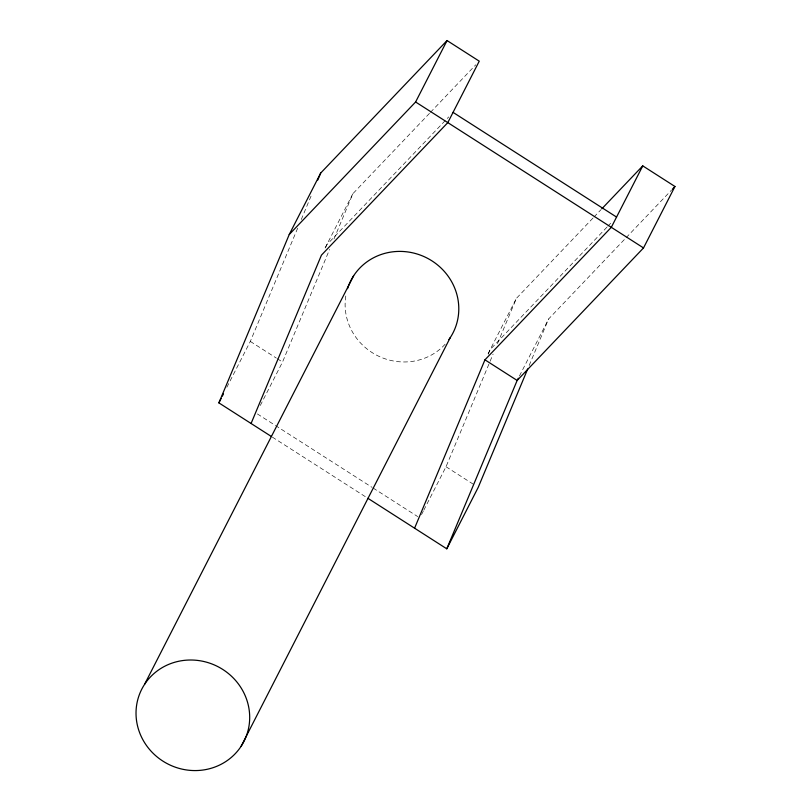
<?xml version="1.0" encoding="UTF-8"?>
<svg xmlns="http://www.w3.org/2000/svg" width="811" height="811" viewBox="0 0 811 811"><rect width="100%" height="100%" fill="white"/><g stroke="black" fill="none" stroke-linecap="round" stroke-linejoin="round"><path stroke-width="0.61" stroke-dasharray="4.05 3.04" d="M226.877 387.232L250.315 341.421L297.88 227.638M301.276 219.507L311.951 193.961M325.718 247.213L326.691 244.892L448.696 116.946M260.311 405.459L282.522 362.041L329.601 249.413M333.97 238.961L352.897 193.677L429.577 113.266M488.252 354.225L490.189 349.582L606.973 227.131M423.808 510.16L446.02 466.741L493.098 354.113M497.467 343.661L516.394 298.377L593.084 217.956M529.188 365.447L548.601 318.997L625.291 238.576M325.12 247.963L352.897 193.677M488.1 353.677L516.394 298.377M421.527 514.61L423.241 511.275M519.445 375.98L548.601 318.997M430.448 112.344L475.763 64.829M593.956 217.044L600.931 209.735M607.834 226.208L611.322 222.559M626.153 237.664L671.478 190.149M250.315 341.421L276.287 358.056M277.332 358.715L282.522 362.041M446.02 466.741L474.07 484.704M257.381 413.934L274.371 424.812M275.426 425.491L372.046 487.35M373.111 488.04L417.695 516.587M272.314 437.088L366.805 497.599M445.138 344.229A57.388 54.732 27.1 0 1 377.419 355.603A57.388 54.732 27.1 0 1 346.074 294.454"/><path stroke-width="1.22" d="M271.249 436.409L218.879 402.874L289.243 234.511L320.69 173.057L447.054 40.55L479.25 61.17L447.814 122.613L321.45 255.13L251.075 423.494M317.78 180.032L320.69 173.057M414.583 528.194L484.948 359.831L611.312 227.313L642.758 165.87L674.955 186.489L643.518 247.933L517.154 380.45L446.78 548.814L367.87 498.278M527.728 368.934L478.226 487.36L446.78 548.814M218.879 402.874L221.16 398.404M222.305 396.163L223.451 393.933M289.243 234.511L415.607 101.993L447.054 40.55M144.551 684.362L353.647 275.75M241.161 746.221A57.388 54.732 27.1 0 0 194.66 660.144A57.388 54.732 27.1 0 0 142.756 739.52A57.388 54.732 27.1 0 0 241.161 746.221L450.257 337.609M518.3 378.21L517.154 380.45L484.948 359.831M601.803 208.822L642.758 165.87M672.349 189.227L674.955 186.489M453.055 112.374L616.553 217.074M415.607 101.993L643.518 247.933M347.544 288.665A57.388 54.732 27.1 0 1 426.474 257.756A57.388 54.732 27.1 0 1 448.919 339.566"/></g></svg>
